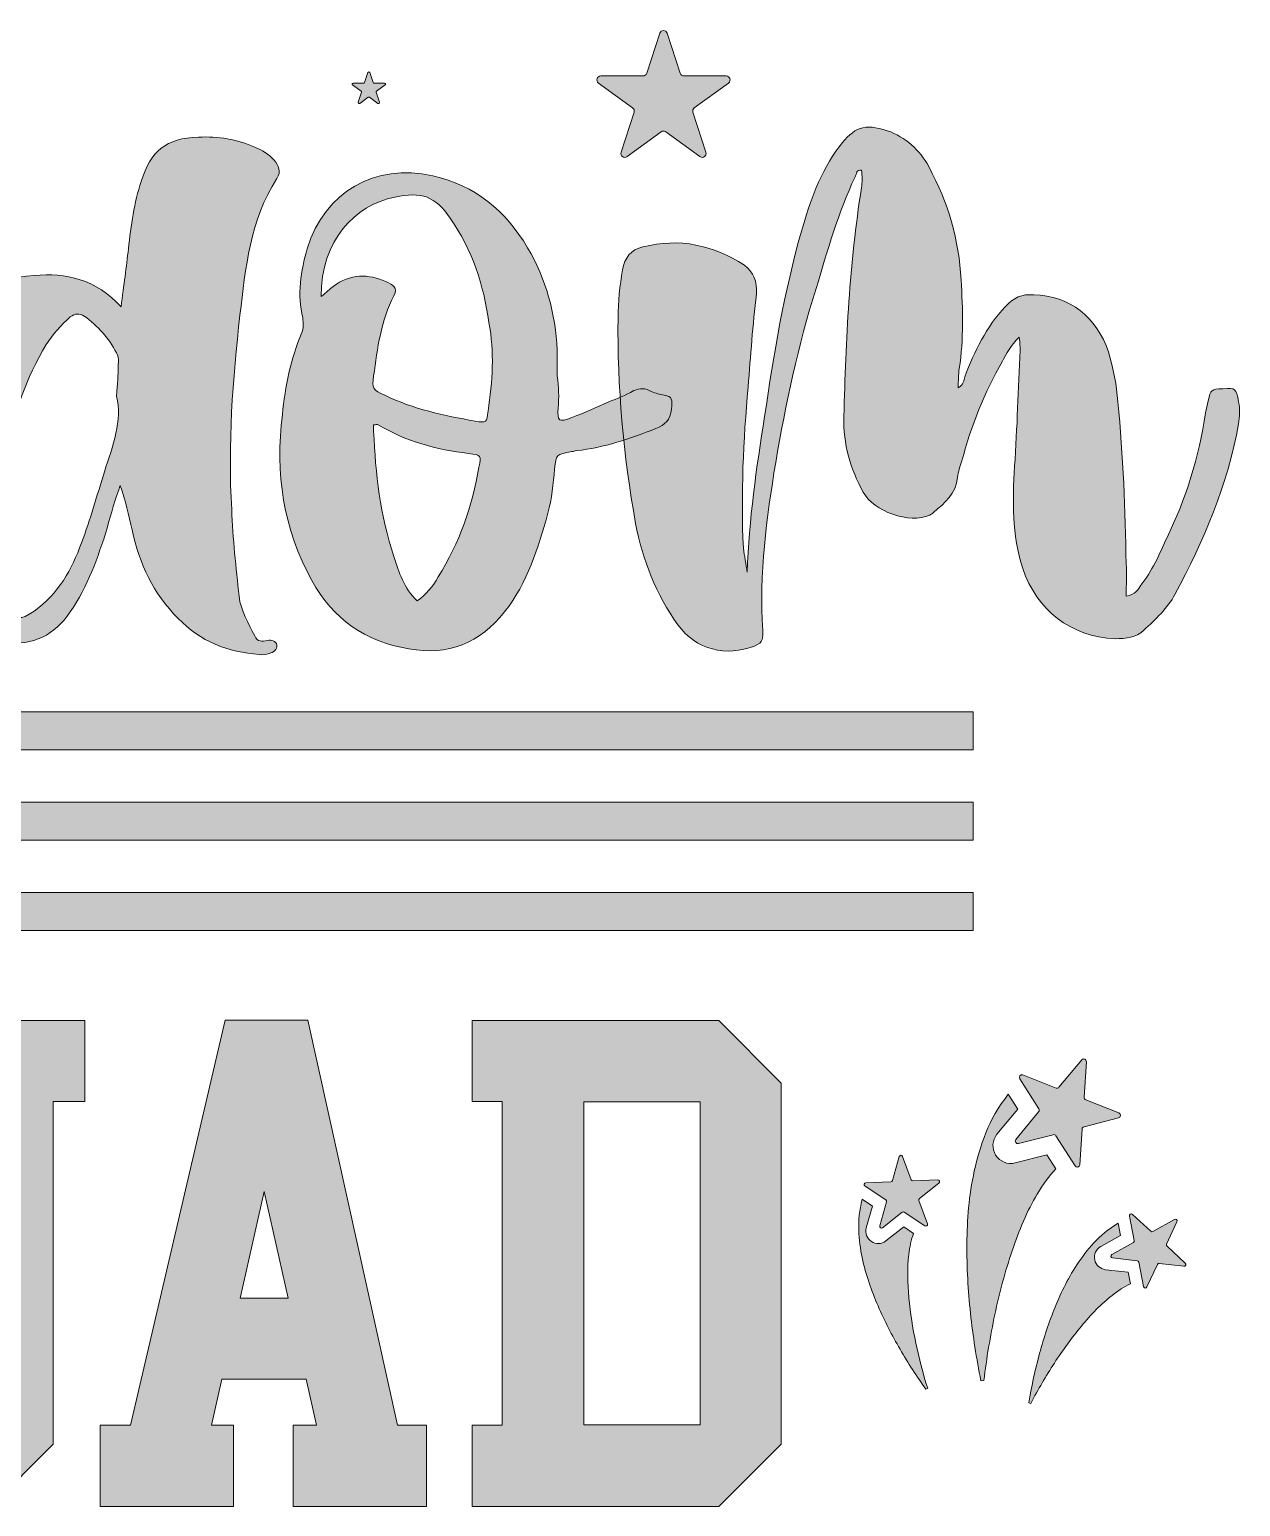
# Model space of a CAD drawing. Header units: inches. Extents: x 148 to 932, y -778 to -302.
# Drawn here: x 555.5 to 931.7, y -760.6 to -301.6 of the extents above; entities that cross this region are included whole.
import ezdxf

# ---------------------------------------------------------------- set-up
doc = ezdxf.new("R2010")
doc.units = ezdxf.units.IN
doc.header["$MEASUREMENT"] = 0
doc.layers.add('Layer 1', color=7, linetype='Continuous')

# ---------------------------------------------------------------- blocks, each defined once
blk = doc.blocks.new('block 3')
at = {"layer": 'Layer 1', "true_color": 0xce432c}
h = blk.add_hatch(color=22, dxfattribs=at)
h.dxf.hatch_style = 2
edge = h.paths.add_edge_path()
edge.add_spline(control_points=[(586.18, -369.72), (587.04, -362.56), (587.9, -355.39), (590.19, -348.8), (593.05, -339.35), (597.92, -335.34), (607.95, -335.05), (613.97, -334.76), (619.99, -335.62), (625.43, -338.2), (627.72, -339.06), (629.73, -340.21), (631.45, -342.21), (632.88, -343.93), (633.74, -345.65), (632.31, -347.94), (624, -360.84), (622.56, -375.74), (620.85, -390.35), (618.55, -410.41), (617.12, -430.46), (618.27, -450.81), (618.55, -459.69), (619.7, -468.86), (620.56, -477.74), (621.13, -482.32), (623.42, -486.05), (625.43, -490.06), (626.29, -492.07), (627.72, -491.78), (629.44, -491.49), (630.59, -491.21), (632.02, -491.49), (632.31, -492.93), (632.59, -494.36), (631.16, -495.22), (630.02, -495.5), (628.87, -495.79), (627.72, -496.08), (626.86, -495.79), (617.12, -495.22), (608.53, -491.78), (601.65, -484.62), (593.91, -476.88), (589.61, -467.71), (587.32, -457.11), (586.18, -452.52), (585.32, -447.94), (583.6, -443.36), (582.17, -447.65), (580.73, -451.95), (579.59, -456.54), (576.72, -465.71), (573.57, -474.59), (568.12, -482.61), (563.25, -489.77), (556.67, -493.21), (547.78, -492.07), (526.29, -489.2), (514.26, -474.01), (511.68, -453.96), (509.39, -433.04), (514.83, -413.84), (526.01, -396.37), (533.17, -385.19), (544.06, -378.89), (556.95, -378.03), (566.69, -377.17), (576.15, -379.17), (583.89, -387.77), (584.74, -380.89), (585.6, -375.45), (586.18, -369.72)], knot_values=[0, 0, 0, 0, 1, 1, 1, 2, 2, 2, 3, 3, 3, 4, 4, 4, 5, 5, 5, 6, 6, 6, 7, 7, 7, 8, 8, 8, 9, 9, 9, 10, 10, 10, 11, 11, 11, 12, 12, 12, 13, 13, 13, 14, 14, 14, 15, 15, 15, 16, 16, 16, 17, 17, 17, 18, 18, 18, 19, 19, 19, 20, 20, 20, 21, 21, 21, 22, 22, 22, 23, 23, 23, 24, 24, 24, 24], degree=3, periodic=1)
edge = h.paths.add_edge_path()
edge.add_spline(control_points=[(583.03, -406.11), (583.03, -404.68), (583.31, -403.24), (582.45, -402.1), (580.16, -397.51), (576.72, -393.79), (572.42, -390.64), (570.99, -389.78), (569.56, -389.78), (568.12, -390.92), (565.26, -393.5), (562.68, -396.37), (560.68, -399.52), (554.37, -409.83), (550.65, -421.29), (548.07, -432.76), (546.06, -442.5), (544.92, -451.95), (545.2, -461.69), (545.49, -468), (546.35, -474.3), (549.21, -480.32), (551.51, -485.19), (552.37, -485.48), (556.95, -482.32), (564.4, -476.88), (568.7, -469.43), (571.56, -461.12), (574.43, -453.96), (576.44, -446.22), (578.73, -439.06), (581.31, -431.04), (584.46, -423.01), (582.45, -415.56), (582.74, -411.55), (583.03, -408.97), (583.03, -406.11)], knot_values=[0, 0, 0, 0, 1, 1, 1, 2, 2, 2, 3, 3, 3, 4, 4, 4, 5, 5, 5, 6, 6, 6, 7, 7, 7, 8, 8, 8, 9, 9, 9, 10, 10, 10, 11, 11, 11, 12, 12, 12, 12], degree=3, periodic=1)
h = blk.add_hatch(color=22, dxfattribs=at)
h.dxf.hatch_style = 2
edge = h.paths.add_edge_path()
edge.add_spline(control_points=[(783.88, -421.87), (786.74, -402.38), (789.89, -383.19), (795.34, -364.28), (797.92, -355.11), (801.07, -345.94), (807.09, -337.92), (811.67, -331.9), (814.82, -330.75), (821.98, -333.04), (827.72, -335.05), (832.01, -339.06), (834.88, -344.22), (840.89, -355.39), (844.33, -367.14), (844.91, -379.46), (845.48, -388.63), (845.77, -397.8), (844.33, -406.97), (844.05, -408.97), (844.05, -410.69), (844.05, -412.99), (845.77, -411.84), (845.77, -410.69), (846.05, -409.55), (849.2, -401.52), (852.64, -394.07), (858.66, -387.77), (861.24, -384.91), (863.82, -383.76), (867.54, -384.05), (878.72, -384.33), (887.02, -390.92), (890.75, -401.81), (892.18, -406.97), (893.33, -412.13), (893.61, -417.28), (895.33, -434.19), (895.91, -451.09), (896.19, -467.71), (896.48, -470.86), (896.19, -474.01), (896.19, -477.74), (899.06, -477.17), (899.92, -475.73), (900.78, -474.3), (904.22, -470), (906.51, -464.85), (908.8, -459.69), (914.82, -447.37), (918.83, -434.47), (920.83, -420.72), (921.12, -419.57), (921.41, -418.14), (921.69, -417), (922.55, -413.56), (922.55, -413.27), (926.28, -413.27), (930.29, -412.99), (930.29, -412.99), (931.15, -417.28), (931.72, -419.57), (931.44, -421.87), (931.15, -424.16), (927.71, -443.07), (920.26, -460.55), (911.38, -477.17), (909.09, -481.46), (905.36, -484.9), (901.64, -488.34), (899.35, -490.63), (896.19, -490.92), (892.75, -490.92), (879, -490.35), (868.4, -482.04), (864.1, -469.14), (860.66, -458.54), (860.95, -447.94), (861.52, -437.34), (862.38, -425.3), (862.67, -413.27), (863.24, -401.24), (863.24, -400.09), (863.24, -399.23), (862.96, -397.23), (860.38, -399.8), (858.95, -402.38), (857.8, -404.68), (852.07, -414.42), (848.06, -424.73), (845.19, -435.62), (844.62, -437.34), (844.05, -439.06), (843.76, -440.78), (843.47, -445.93), (839.75, -448.8), (836.31, -451.67), (836.02, -452.24), (835.45, -452.24), (835.16, -452.52), (828.86, -455.39), (817.69, -451.38), (814.53, -445.36), (810.52, -438.2), (808.23, -430.46), (808.52, -421.87), (809.09, -398.08), (810.24, -374.3), (813.96, -350.81), (814.25, -349.09), (814.25, -347.08), (813.96, -345.36), (812.24, -345.08), (812.53, -346.51), (811.96, -347.37), (806.8, -358.55), (803.36, -370.29), (799.92, -382.04), (794.19, -399.8), (790.47, -417.86), (787.31, -436.19), (784.45, -453.38), (782.16, -470.86), (783.3, -488.34), (783.3, -490.63), (783.59, -492.07), (780.72, -493.21), (772.13, -496.65), (762.39, -494.36), (756.94, -486.62), (750.07, -477.17), (746.05, -466.57), (743.76, -455.1), (740.04, -433.9), (738.03, -412.7), (738.32, -391.21), (738.32, -386.34), (738.89, -381.18), (739.75, -376.31), (740.32, -372.58), (742.33, -370.01), (746.05, -369.15), (757.52, -366.28), (767.83, -368.57), (777.57, -374.88), (780.44, -376.88), (781.58, -380.03), (781.3, -383.76), (780.15, -393.5), (779.58, -402.96), (778.72, -412.7), (777.29, -429.32), (776.43, -445.93), (777.29, -462.84), (777.57, -465.13), (778.15, -467.71), (778.43, -470.29), (779.01, -453.96), (781.3, -437.91), (783.88, -421.87)], knot_values=[0, 0, 0, 0, 1, 1, 1, 2, 2, 2, 3, 3, 3, 4, 4, 4, 5, 5, 5, 6, 6, 6, 7, 7, 7, 8, 8, 8, 9, 9, 9, 10, 10, 10, 11, 11, 11, 12, 12, 12, 13, 13, 13, 14, 14, 14, 15, 15, 15, 16, 16, 16, 17, 17, 17, 18, 18, 18, 19, 19, 19, 20, 20, 20, 21, 21, 21, 22, 22, 22, 23, 23, 23, 24, 24, 24, 25, 25, 25, 26, 26, 26, 27, 27, 27, 28, 28, 28, 29, 29, 29, 30, 30, 30, 31, 31, 31, 32, 32, 32, 33, 33, 33, 34, 34, 34, 35, 35, 35, 36, 36, 36, 37, 37, 37, 38, 38, 38, 39, 39, 39, 40, 40, 40, 41, 41, 41, 42, 42, 42, 43, 43, 43, 44, 44, 44, 45, 45, 45, 46, 46, 46, 47, 47, 47, 48, 48, 48, 49, 49, 49, 50, 50, 50, 51, 51, 51, 52, 52, 52, 53, 53, 53, 53], degree=3, periodic=1)
h = blk.add_hatch(color=22, dxfattribs=at)
h.dxf.hatch_style = 2
edge = h.paths.add_edge_path()
edge.add_spline(control_points=[(719.7, -419.29), (719.41, -423.3), (719.98, -423.87), (723.99, -422.15), (728.01, -420.72), (731.73, -419), (735.46, -417.28), (738.03, -416.42), (740.61, -415.28), (743.19, -413.84), (745.2, -412.99), (746.92, -412.99), (748.64, -414.13), (750.07, -414.7), (751.21, -414.99), (752.65, -415.28), (755.23, -415.56), (755.23, -416.71), (754.94, -419.57), (754.65, -423.01), (752.93, -424.45), (750.07, -425.59), (742.05, -428.74), (734.02, -431.61), (725.43, -432.47), (724.85, -432.47), (724.57, -432.76), (723.99, -432.76), (719.12, -433.62), (719.12, -433.62), (718.55, -438.2), (718.26, -442.78), (717.69, -447.37), (716.55, -451.95), (713.39, -462.84), (710.24, -473.44), (703.08, -482.61), (695.34, -492.35), (685.6, -496.36), (673.28, -494.07), (659.81, -491.78), (649.78, -484.9), (643.19, -472.87), (634.31, -456.82), (631.73, -439.35), (634.03, -421.29), (634.88, -412.41), (636.6, -404.1), (640.04, -395.79), (640.62, -394.36), (640.62, -392.93), (640.33, -391.21), (638.61, -384.05), (639.76, -376.6), (641.76, -369.72), (647.21, -351.95), (662.68, -343.07), (680.73, -347.08), (693.91, -349.95), (703.36, -357.97), (710.24, -369.43), (715.97, -379.17), (718.84, -389.78), (719.41, -401.24), (719.41, -403.82), (719.41, -406.68), (719.41, -409.26), (719.98, -412.7), (719.98, -415.85), (719.7, -419.29)], knot_values=[0, 0, 0, 0, 1, 1, 1, 2, 2, 2, 3, 3, 3, 4, 4, 4, 5, 5, 5, 6, 6, 6, 7, 7, 7, 8, 8, 8, 9, 9, 9, 10, 10, 10, 11, 11, 11, 12, 12, 12, 13, 13, 13, 14, 14, 14, 15, 15, 15, 16, 16, 16, 17, 17, 17, 18, 18, 18, 19, 19, 19, 20, 20, 20, 21, 21, 21, 22, 22, 22, 23, 23, 23, 23], degree=3, periodic=1)
edge = h.paths.add_edge_path()
edge.add_spline(control_points=[(649.78, -381.47), (655.23, -377.46), (660.67, -377.46), (666.4, -380.03), (668.12, -380.89), (670.13, -381.75), (668.7, -384.33), (664.68, -392.07), (663.54, -400.66), (662.39, -409.26), (661.82, -413.27), (662.1, -413.56), (665.83, -415.28), (674.71, -419.57), (684.17, -421.58), (693.91, -423.3), (697.35, -423.87), (697.63, -423.87), (697.92, -420.15), (699.35, -410.98), (699.93, -401.81), (698.21, -392.64), (696.49, -380.89), (693.05, -370.01), (686.17, -360.27), (681.59, -353.39), (677.29, -351.95), (668.98, -353.67), (656.37, -356.25), (646.06, -367.14), (646.06, -384.62), (647.78, -383.19), (648.64, -382.33), (649.78, -381.47)], knot_values=[0, 0, 0, 0, 1, 1, 1, 2, 2, 2, 3, 3, 3, 4, 4, 4, 5, 5, 5, 6, 6, 6, 7, 7, 7, 8, 8, 8, 9, 9, 9, 10, 10, 10, 11, 11, 11, 11], degree=3, periodic=1)
edge = h.paths.add_edge_path()
edge.add_spline(control_points=[(682.45, -471.72), (689.04, -461.12), (693.05, -449.66), (695.06, -437.63), (695.91, -433.9), (695.91, -433.9), (691.9, -433.33), (681.88, -432.18), (672.42, -429.6), (663.82, -424.45), (663.54, -424.16), (662.96, -424.45), (662.39, -424.45), (662.39, -425.02), (662.39, -425.59), (662.39, -426.45), (662.96, -439.63), (664.4, -452.52), (668.7, -465.42), (670.13, -470.29), (671.85, -475.16), (675.86, -479.17), (678.72, -477.17), (680.73, -474.87), (682.45, -471.72)], knot_values=[0, 0, 0, 0, 1, 1, 1, 2, 2, 2, 3, 3, 3, 4, 4, 4, 5, 5, 5, 6, 6, 6, 7, 7, 7, 8, 8, 8, 8], degree=3, periodic=1)
at = {"layer": 'Layer 1', "lineweight": 0}
for points, knots in [([(586.18, -369.72), (587.04, -362.56), (587.9, -355.39), (590.19, -348.8), (593.05, -339.35), (597.92, -335.34), (607.95, -335.05), (613.97, -334.76), (619.99, -335.62), (625.43, -338.2), (627.72, -339.06), (629.73, -340.21), (631.45, -342.21), (632.88, -343.93), (633.74, -345.65), (632.31, -347.94), (624, -360.84), (622.56, -375.74), (620.85, -390.35), (618.55, -410.41), (617.12, -430.46), (618.27, -450.81), (618.55, -459.69), (619.7, -468.86), (620.56, -477.74), (621.13, -482.32), (623.42, -486.05), (625.43, -490.06), (626.29, -492.07), (627.72, -491.78), (629.44, -491.49), (630.59, -491.21), (632.02, -491.49), (632.31, -492.93), (632.59, -494.36), (631.16, -495.22), (630.02, -495.5), (628.87, -495.79), (627.72, -496.08), (626.86, -495.79), (617.12, -495.22), (608.53, -491.78), (601.65, -484.62), (593.91, -476.88), (589.61, -467.71), (587.32, -457.11), (586.18, -452.52), (585.32, -447.94), (583.6, -443.36), (582.17, -447.65), (580.73, -451.95), (579.59, -456.54), (576.72, -465.71), (573.57, -474.59), (568.12, -482.61), (563.25, -489.77), (556.67, -493.21), (547.78, -492.07), (526.29, -489.2), (514.26, -474.01), (511.68, -453.96), (509.39, -433.04), (514.83, -413.84), (526.01, -396.37), (533.17, -385.19), (544.06, -378.89), (556.95, -378.03), (566.69, -377.17), (576.15, -379.17), (583.89, -387.77), (584.74, -380.89), (585.6, -375.45), (586.18, -369.72)], [0, 0, 0, 0, 1, 1, 1, 2, 2, 2, 3, 3, 3, 4, 4, 4, 5, 5, 5, 6, 6, 6, 7, 7, 7, 8, 8, 8, 9, 9, 9, 10, 10, 10, 11, 11, 11, 12, 12, 12, 13, 13, 13, 14, 14, 14, 15, 15, 15, 16, 16, 16, 17, 17, 17, 18, 18, 18, 19, 19, 19, 20, 20, 20, 21, 21, 21, 22, 22, 22, 23, 23, 23, 24, 24, 24, 24]), ([(783.88, -421.87), (786.74, -402.38), (789.89, -383.19), (795.34, -364.28), (797.92, -355.11), (801.07, -345.94), (807.09, -337.92), (811.67, -331.9), (814.82, -330.75), (821.98, -333.04), (827.72, -335.05), (832.01, -339.06), (834.88, -344.22), (840.89, -355.39), (844.33, -367.14), (844.91, -379.46), (845.48, -388.63), (845.77, -397.8), (844.33, -406.97), (844.05, -408.97), (844.05, -410.69), (844.05, -412.99), (845.77, -411.84), (845.77, -410.69), (846.05, -409.55), (849.2, -401.52), (852.64, -394.07), (858.66, -387.77), (861.24, -384.91), (863.82, -383.76), (867.54, -384.05), (878.72, -384.33), (887.02, -390.92), (890.75, -401.81), (892.18, -406.97), (893.33, -412.13), (893.61, -417.28), (895.33, -434.19), (895.91, -451.09), (896.19, -467.71), (896.48, -470.86), (896.19, -474.01), (896.19, -477.74), (899.06, -477.17), (899.92, -475.73), (900.78, -474.3), (904.22, -470), (906.51, -464.85), (908.8, -459.69), (914.82, -447.37), (918.83, -434.47), (920.83, -420.72), (921.12, -419.57), (921.41, -418.14), (921.69, -417), (922.55, -413.56), (922.55, -413.27), (926.28, -413.27), (930.29, -412.99), (930.29, -412.99), (931.15, -417.28), (931.72, -419.57), (931.44, -421.87), (931.15, -424.16), (927.71, -443.07), (920.26, -460.55), (911.38, -477.17), (909.09, -481.46), (905.36, -484.9), (901.64, -488.34), (899.35, -490.63), (896.19, -490.92), (892.75, -490.92), (879, -490.35), (868.4, -482.04), (864.1, -469.14), (860.66, -458.54), (860.95, -447.94), (861.52, -437.34), (862.38, -425.3), (862.67, -413.27), (863.24, -401.24), (863.24, -400.09), (863.24, -399.23), (862.96, -397.23), (860.38, -399.8), (858.95, -402.38), (857.8, -404.68), (852.07, -414.42), (848.06, -424.73), (845.19, -435.62), (844.62, -437.34), (844.05, -439.06), (843.76, -440.78), (843.47, -445.93), (839.75, -448.8), (836.31, -451.67), (836.02, -452.24), (835.45, -452.24), (835.16, -452.52), (828.86, -455.39), (817.69, -451.38), (814.53, -445.36), (810.52, -438.2), (808.23, -430.46), (808.52, -421.87), (809.09, -398.08), (810.24, -374.3), (813.96, -350.81), (814.25, -349.09), (814.25, -347.08), (813.96, -345.36), (812.24, -345.08), (812.53, -346.51), (811.96, -347.37), (806.8, -358.55), (803.36, -370.29), (799.92, -382.04), (794.19, -399.8), (790.47, -417.86), (787.31, -436.19), (784.45, -453.38), (782.16, -470.86), (783.3, -488.34), (783.3, -490.63), (783.59, -492.07), (780.72, -493.21), (772.13, -496.65), (762.39, -494.36), (756.94, -486.62), (750.07, -477.17), (746.05, -466.57), (743.76, -455.1), (740.04, -433.9), (738.03, -412.7), (738.32, -391.21), (738.32, -386.34), (738.89, -381.18), (739.75, -376.31), (740.32, -372.58), (742.33, -370.01), (746.05, -369.15), (757.52, -366.28), (767.83, -368.57), (777.57, -374.88), (780.44, -376.88), (781.58, -380.03), (781.3, -383.76), (780.15, -393.5), (779.58, -402.96), (778.72, -412.7), (777.29, -429.32), (776.43, -445.93), (777.29, -462.84), (777.57, -465.13), (778.15, -467.71), (778.43, -470.29), (779.01, -453.96), (781.3, -437.91), (783.88, -421.87)], [0, 0, 0, 0, 1, 1, 1, 2, 2, 2, 3, 3, 3, 4, 4, 4, 5, 5, 5, 6, 6, 6, 7, 7, 7, 8, 8, 8, 9, 9, 9, 10, 10, 10, 11, 11, 11, 12, 12, 12, 13, 13, 13, 14, 14, 14, 15, 15, 15, 16, 16, 16, 17, 17, 17, 18, 18, 18, 19, 19, 19, 20, 20, 20, 21, 21, 21, 22, 22, 22, 23, 23, 23, 24, 24, 24, 25, 25, 25, 26, 26, 26, 27, 27, 27, 28, 28, 28, 29, 29, 29, 30, 30, 30, 31, 31, 31, 32, 32, 32, 33, 33, 33, 34, 34, 34, 35, 35, 35, 36, 36, 36, 37, 37, 37, 38, 38, 38, 39, 39, 39, 40, 40, 40, 41, 41, 41, 42, 42, 42, 43, 43, 43, 44, 44, 44, 45, 45, 45, 46, 46, 46, 47, 47, 47, 48, 48, 48, 49, 49, 49, 50, 50, 50, 51, 51, 51, 52, 52, 52, 53, 53, 53, 53]), ([(719.7, -419.29), (719.41, -423.3), (719.98, -423.87), (723.99, -422.15), (728.01, -420.72), (731.73, -419), (735.46, -417.28), (738.03, -416.42), (740.61, -415.28), (743.19, -413.84), (745.2, -412.99), (746.92, -412.99), (748.64, -414.13), (750.07, -414.7), (751.21, -414.99), (752.65, -415.28), (755.23, -415.56), (755.23, -416.71), (754.94, -419.57), (754.65, -423.01), (752.93, -424.45), (750.07, -425.59), (742.05, -428.74), (734.02, -431.61), (725.43, -432.47), (724.85, -432.47), (724.57, -432.76), (723.99, -432.76), (719.12, -433.62), (719.12, -433.62), (718.55, -438.2), (718.26, -442.78), (717.69, -447.37), (716.55, -451.95), (713.39, -462.84), (710.24, -473.44), (703.08, -482.61), (695.34, -492.35), (685.6, -496.36), (673.28, -494.07), (659.81, -491.78), (649.78, -484.9), (643.19, -472.87), (634.31, -456.82), (631.73, -439.35), (634.03, -421.29), (634.88, -412.41), (636.6, -404.1), (640.04, -395.79), (640.62, -394.36), (640.62, -392.93), (640.33, -391.21), (638.61, -384.05), (639.76, -376.6), (641.76, -369.72), (647.21, -351.95), (662.68, -343.07), (680.73, -347.08), (693.91, -349.95), (703.36, -357.97), (710.24, -369.43), (715.97, -379.17), (718.84, -389.78), (719.41, -401.24), (719.41, -403.82), (719.41, -406.68), (719.41, -409.26), (719.98, -412.7), (719.98, -415.85), (719.7, -419.29)], [0, 0, 0, 0, 1, 1, 1, 2, 2, 2, 3, 3, 3, 4, 4, 4, 5, 5, 5, 6, 6, 6, 7, 7, 7, 8, 8, 8, 9, 9, 9, 10, 10, 10, 11, 11, 11, 12, 12, 12, 13, 13, 13, 14, 14, 14, 15, 15, 15, 16, 16, 16, 17, 17, 17, 18, 18, 18, 19, 19, 19, 20, 20, 20, 21, 21, 21, 22, 22, 22, 23, 23, 23, 23]), ([(649.78, -381.47), (655.23, -377.46), (660.67, -377.46), (666.4, -380.03), (668.12, -380.89), (670.13, -381.75), (668.7, -384.33), (664.68, -392.07), (663.54, -400.66), (662.39, -409.26), (661.82, -413.27), (662.1, -413.56), (665.83, -415.28), (674.71, -419.57), (684.17, -421.58), (693.91, -423.3), (697.35, -423.87), (697.63, -423.87), (697.92, -420.15), (699.35, -410.98), (699.93, -401.81), (698.21, -392.64), (696.49, -380.89), (693.05, -370.01), (686.17, -360.27), (681.59, -353.39), (677.29, -351.95), (668.98, -353.67), (656.37, -356.25), (646.06, -367.14), (646.06, -384.62), (647.78, -383.19), (648.64, -382.33), (649.78, -381.47)], [0, 0, 0, 0, 1, 1, 1, 2, 2, 2, 3, 3, 3, 4, 4, 4, 5, 5, 5, 6, 6, 6, 7, 7, 7, 8, 8, 8, 9, 9, 9, 10, 10, 10, 11, 11, 11, 11]), ([(583.03, -406.11), (583.03, -404.68), (583.31, -403.24), (582.45, -402.1), (580.16, -397.51), (576.72, -393.79), (572.42, -390.64), (570.99, -389.78), (569.56, -389.78), (568.12, -390.92), (565.26, -393.5), (562.68, -396.37), (560.68, -399.52), (554.37, -409.83), (550.65, -421.29), (548.07, -432.76), (546.06, -442.5), (544.92, -451.95), (545.2, -461.69), (545.49, -468), (546.35, -474.3), (549.21, -480.32), (551.51, -485.19), (552.37, -485.48), (556.95, -482.32), (564.4, -476.88), (568.7, -469.43), (571.56, -461.12), (574.43, -453.96), (576.44, -446.22), (578.73, -439.06), (581.31, -431.04), (584.46, -423.01), (582.45, -415.56), (582.74, -411.55), (583.03, -408.97), (583.03, -406.11)], [0, 0, 0, 0, 1, 1, 1, 2, 2, 2, 3, 3, 3, 4, 4, 4, 5, 5, 5, 6, 6, 6, 7, 7, 7, 8, 8, 8, 9, 9, 9, 10, 10, 10, 11, 11, 11, 12, 12, 12, 12]), ([(682.45, -471.72), (689.04, -461.12), (693.05, -449.66), (695.06, -437.63), (695.91, -433.9), (695.91, -433.9), (691.9, -433.33), (681.88, -432.18), (672.42, -429.6), (663.82, -424.45), (663.54, -424.16), (662.96, -424.45), (662.39, -424.45), (662.39, -425.02), (662.39, -425.59), (662.39, -426.45), (662.96, -439.63), (664.4, -452.52), (668.7, -465.42), (670.13, -470.29), (671.85, -475.16), (675.86, -479.17), (678.72, -477.17), (680.73, -474.87), (682.45, -471.72)], [0, 0, 0, 0, 1, 1, 1, 2, 2, 2, 3, 3, 3, 4, 4, 4, 5, 5, 5, 6, 6, 6, 7, 7, 7, 8, 8, 8, 8])]:
    blk.add_open_spline(points, degree=3, knots=knots, dxfattribs=at)
blk = doc.blocks.new('block 4')
at = {"layer": 'Layer 1', "true_color": 0x2a4f7b}
h = blk.add_hatch(color=167, dxfattribs=at)
h.dxf.hatch_style = 2
h.paths.add_polyline_path([(537.3, -735.29), (537.3, -634.8), (527.65, -634.8), (527.65, -609.56), (572.65, -609.56), (572.65, -634.8), (562.82, -634.8), (562.82, -741.25), (543.44, -760.63), (499.96, -760.63), (480.58, -741.25), (480.58, -634.8), (470.74, -634.8), (470.74, -609.56), (515.74, -609.56), (515.74, -634.8), (506.1, -634.8), (506.1, -735.29)])
h = blk.add_hatch(color=167, dxfattribs=at)
h.dxf.hatch_style = 2
h.paths.add_polyline_path([(615.19, -721.02), (611.98, -735.39), (618.79, -735.39), (618.79, -760.63), (577.38, -760.63), (577.38, -735.39), (586.83, -735.39), (616.23, -609.47), (641.94, -609.47), (669.83, -735.39), (678.82, -735.39), (678.82, -760.63), (637.41, -760.63), (637.41, -735.39), (644.59, -735.39), (641.38, -721.02)])
h.paths.add_polyline_path([(635.8, -695.87), (628.33, -662.69), (620.86, -695.87)])
h = blk.add_hatch(color=167, dxfattribs=at)
h.dxf.hatch_style = 2
h.paths.add_polyline_path([(769.66, -609.56), (789.04, -629.04), (789.04, -741.25), (769.66, -760.63), (693, -760.63), (693, -735.39), (702.35, -735.39), (702.35, -634.8), (693, -634.8), (693, -609.56)])
h.paths.add_polyline_path([(763.8, -634.9), (727.69, -634.9), (727.69, -735.29), (763.8, -735.29)])
at = {"layer": 'Layer 1', "lineweight": 0}
for points in [[(537.3, -735.29), (537.3, -634.8), (527.65, -634.8), (527.65, -609.56), (572.65, -609.56), (572.65, -634.8), (562.82, -634.8), (562.82, -741.25), (543.44, -760.63), (499.96, -760.63), (480.58, -741.25), (480.58, -634.8), (470.74, -634.8), (470.74, -609.56), (515.74, -609.56), (515.74, -634.8), (506.1, -634.8), (506.1, -735.29), (537.3, -735.29)], [(615.19, -721.02), (611.98, -735.39), (618.79, -735.39), (618.79, -760.63), (577.38, -760.63), (577.38, -735.39), (586.83, -735.39), (616.23, -609.47), (641.94, -609.47), (669.83, -735.39), (678.82, -735.39), (678.82, -760.63), (637.41, -760.63), (637.41, -735.39), (644.59, -735.39), (641.38, -721.02), (615.19, -721.02)], [(769.66, -609.56), (789.04, -629.04), (789.04, -741.25), (769.66, -760.63), (693, -760.63), (693, -735.39), (702.35, -735.39), (702.35, -634.8), (693, -634.8), (693, -609.56), (769.66, -609.56)], [(763.8, -634.9), (727.69, -634.9), (727.69, -735.29), (763.8, -735.29), (763.8, -634.9)], [(635.8, -695.87), (628.33, -662.69), (620.86, -695.87), (635.8, -695.87)]]:
    blk.add_lwpolyline(points, dxfattribs=at)
blk = doc.blocks.new('block 6')
at = {"layer": 'Layer 1', "true_color": 0xce432c}
h = blk.add_hatch(color=22, dxfattribs=at)
h.dxf.hatch_style = 2
edge = h.paths.add_edge_path()
edge.add_spline(control_points=[(883.84, -622.39), (883.84, -622.39), (883.14, -633.45), (883.14, -633.45), (883.11, -633.8), (883.32, -634.12), (883.64, -634.25), (883.64, -634.25), (893.95, -638.34), (893.95, -638.34), (894.67, -638.62), (894.61, -639.67), (893.85, -639.87), (893.85, -639.87), (883.12, -642.62), (883.12, -642.62), (882.78, -642.71), (882.53, -643), (882.51, -643.35), (882.51, -643.35), (881.81, -654.41), (881.81, -654.41), (881.76, -655.19), (880.74, -655.45), (880.32, -654.79), (880.32, -654.79), (874.39, -645.43), (874.39, -645.43), (874.2, -645.14), (873.85, -645), (873.51, -645.08), (873.51, -645.08), (862.77, -647.84), (862.77, -647.84), (862.02, -648.03), (861.45, -647.14), (861.95, -646.54), (861.95, -646.54), (869.02, -638), (869.02, -638), (869.24, -637.73), (869.27, -637.35), (869.08, -637.06), (869.08, -637.06), (863.14, -627.7), (863.14, -627.7), (862.73, -627.04), (863.4, -626.23), (864.12, -626.52), (864.12, -626.52), (874.42, -630.6), (874.42, -630.6), (874.75, -630.73), (875.12, -630.63), (875.34, -630.36), (875.34, -630.36), (882.41, -621.83), (882.41, -621.83), (882.91, -621.23), (883.89, -621.61), (883.84, -622.39)], knot_values=[0, 0, 0, 0, 1, 1, 1, 2, 2, 2, 3, 3, 3, 4, 4, 4, 5, 5, 5, 6, 6, 6, 7, 7, 7, 8, 8, 8, 9, 9, 9, 10, 10, 10, 11, 11, 11, 12, 12, 12, 13, 13, 13, 14, 14, 14, 15, 15, 15, 16, 16, 16, 17, 17, 17, 18, 18, 18, 19, 19, 19, 20, 20, 20, 20], degree=3, periodic=1)
h = blk.add_hatch(color=22, dxfattribs=at)
h.dxf.hatch_style = 2
edge = h.paths.add_edge_path()
edge.add_spline(control_points=[(874.38, -655.74), (872.3, -657.89), (870.34, -660.59), (868.59, -663.56), (865.44, -668.75), (862.89, -674.86), (860.77, -681.2), (858.63, -687.54), (856.85, -694.17), (855.4, -700.95), (853.99, -707.7), (852.81, -714.56), (852.03, -721.52), (852.03, -721.52), (851.1, -721.56), (851.1, -721.56), (849.66, -714.67), (848.62, -707.66), (847.84, -700.55), (847.06, -693.47), (846.65, -686.28), (846.73, -678.94), (846.8, -671.6), (847.32, -664.08), (849.03, -656.33), (850.81, -648.62), (853.33, -640.43), (859.59, -632.5), (859.59, -632.5), (862.52, -637.13), (862.52, -637.13), (862.52, -637.13), (856.07, -644.92), (856.07, -644.92), (854.55, -646.77), (854.4, -649.4), (855.66, -651.44), (856.96, -653.48), (859.4, -654.44), (861.74, -653.85), (861.74, -653.85), (871.56, -651.33), (871.56, -651.33), (871.56, -651.33), (874.38, -655.74), (874.38, -655.74)], knot_values=[0, 0, 0, 0, 1, 1, 1, 2, 2, 2, 3, 3, 3, 4, 4, 4, 5, 5, 5, 6, 6, 6, 7, 7, 7, 8, 8, 8, 9, 9, 9, 10, 10, 10, 11, 11, 11, 12, 12, 12, 13, 13, 13, 14, 14, 14, 15, 15, 15, 15], degree=3, periodic=1)
at = {"layer": 'Layer 1', "lineweight": 0}
for points, knots in [([(883.84, -622.39), (883.84, -622.39), (883.14, -633.45), (883.14, -633.45), (883.11, -633.8), (883.32, -634.12), (883.64, -634.25), (883.64, -634.25), (893.95, -638.34), (893.95, -638.34), (894.67, -638.62), (894.61, -639.67), (893.85, -639.87), (893.85, -639.87), (883.12, -642.62), (883.12, -642.62), (882.78, -642.71), (882.53, -643), (882.51, -643.35), (882.51, -643.35), (881.81, -654.41), (881.81, -654.41), (881.76, -655.19), (880.74, -655.45), (880.32, -654.79), (880.32, -654.79), (874.39, -645.43), (874.39, -645.43), (874.2, -645.14), (873.85, -645), (873.51, -645.08), (873.51, -645.08), (862.77, -647.84), (862.77, -647.84), (862.02, -648.03), (861.45, -647.14), (861.95, -646.54), (861.95, -646.54), (869.02, -638), (869.02, -638), (869.24, -637.73), (869.27, -637.35), (869.08, -637.06), (869.08, -637.06), (863.14, -627.7), (863.14, -627.7), (862.73, -627.04), (863.4, -626.23), (864.12, -626.52), (864.12, -626.52), (874.42, -630.6), (874.42, -630.6), (874.75, -630.73), (875.12, -630.63), (875.34, -630.36), (875.34, -630.36), (882.41, -621.83), (882.41, -621.83), (882.91, -621.23), (883.89, -621.61), (883.84, -622.39)], [0, 0, 0, 0, 1, 1, 1, 2, 2, 2, 3, 3, 3, 4, 4, 4, 5, 5, 5, 6, 6, 6, 7, 7, 7, 8, 8, 8, 9, 9, 9, 10, 10, 10, 11, 11, 11, 12, 12, 12, 13, 13, 13, 14, 14, 14, 15, 15, 15, 16, 16, 16, 17, 17, 17, 18, 18, 18, 19, 19, 19, 20, 20, 20, 20]), ([(874.38, -655.74), (872.3, -657.89), (870.34, -660.59), (868.59, -663.56), (865.44, -668.75), (862.89, -674.86), (860.77, -681.2), (858.63, -687.54), (856.85, -694.17), (855.4, -700.95), (853.99, -707.7), (852.81, -714.56), (852.03, -721.52), (852.03, -721.52), (851.1, -721.56), (851.1, -721.56), (849.66, -714.67), (848.62, -707.66), (847.84, -700.55), (847.06, -693.47), (846.65, -686.28), (846.73, -678.94), (846.8, -671.6), (847.32, -664.08), (849.03, -656.33), (850.81, -648.62), (853.33, -640.43), (859.59, -632.5), (859.59, -632.5), (862.52, -637.13), (862.52, -637.13), (862.52, -637.13), (856.07, -644.92), (856.07, -644.92), (854.55, -646.77), (854.4, -649.4), (855.66, -651.44), (856.96, -653.48), (859.4, -654.44), (861.74, -653.85), (861.74, -653.85), (871.56, -651.33), (871.56, -651.33), (871.56, -651.33), (874.38, -655.74), (874.38, -655.74)], [0, 0, 0, 0, 1, 1, 1, 2, 2, 2, 3, 3, 3, 4, 4, 4, 5, 5, 5, 6, 6, 6, 7, 7, 7, 8, 8, 8, 9, 9, 9, 10, 10, 10, 11, 11, 11, 12, 12, 12, 13, 13, 13, 14, 14, 14, 15, 15, 15, 15])]:
    blk.add_open_spline(points, degree=3, knots=knots, dxfattribs=at)
blk = doc.blocks.new('block 7')
at = {"layer": 'Layer 1', "true_color": 0xce432c}
h = blk.add_hatch(color=22, dxfattribs=at)
h.dxf.hatch_style = 2
edge = h.paths.add_edge_path()
edge.add_spline(control_points=[(911.99, -672.12), (911.99, -672.12), (908.77, -679.13), (908.77, -679.13), (908.67, -679.35), (908.73, -679.61), (908.9, -679.78), (908.9, -679.78), (914.58, -685), (914.58, -685), (914.98, -685.37), (914.67, -686.03), (914.13, -685.97), (914.13, -685.97), (906.47, -685.08), (906.47, -685.08), (906.23, -685.05), (906, -685.18), (905.9, -685.4), (905.9, -685.4), (902.68, -692.41), (902.68, -692.41), (902.45, -692.91), (901.73, -692.82), (901.62, -692.29), (901.62, -692.29), (900.1, -684.73), (900.1, -684.73), (900.05, -684.49), (899.86, -684.31), (899.61, -684.28), (899.61, -684.28), (891.95, -683.39), (891.95, -683.39), (891.41, -683.33), (891.27, -682.61), (891.74, -682.34), (891.74, -682.34), (898.47, -678.56), (898.47, -678.56), (898.68, -678.44), (898.79, -678.2), (898.74, -677.96), (898.74, -677.96), (897.22, -670.4), (897.22, -670.4), (897.11, -669.87), (897.75, -669.51), (898.15, -669.88), (898.15, -669.88), (903.83, -675.1), (903.83, -675.1), (904.01, -675.26), (904.27, -675.3), (904.48, -675.18), (904.48, -675.18), (911.2, -671.39), (911.2, -671.39), (911.68, -671.13), (912.22, -671.62), (911.99, -672.12)], knot_values=[0, 0, 0, 0, 1, 1, 1, 2, 2, 2, 3, 3, 3, 4, 4, 4, 5, 5, 5, 6, 6, 6, 7, 7, 7, 8, 8, 8, 9, 9, 9, 10, 10, 10, 11, 11, 11, 12, 12, 12, 13, 13, 13, 14, 14, 14, 15, 15, 15, 16, 16, 16, 17, 17, 17, 18, 18, 18, 19, 19, 19, 20, 20, 20, 20], degree=3, periodic=1)
h = blk.add_hatch(color=22, dxfattribs=at)
h.dxf.hatch_style = 2
edge = h.paths.add_edge_path()
edge.add_spline(control_points=[(897.52, -691.42), (895.63, -692.3), (893.68, -693.57), (891.81, -695.06), (888.47, -697.64), (885.28, -700.98), (882.33, -704.57), (879.35, -708.15), (876.54, -712.01), (873.9, -716.06), (871.3, -720.09), (868.82, -724.25), (866.58, -728.58), (866.58, -728.58), (865.97, -728.37), (865.97, -728.37), (866.75, -723.54), (867.82, -718.73), (869.09, -713.91), (870.35, -709.11), (871.88, -704.34), (873.76, -699.59), (875.64, -694.84), (877.86, -690.08), (880.9, -685.48), (883.98, -680.91), (887.66, -676.22), (893.71, -672.63), (893.71, -672.63), (894.46, -676.37), (894.46, -676.37), (894.46, -676.37), (888.33, -679.82), (888.33, -679.82), (886.88, -680.64), (886.12, -682.32), (886.43, -683.95), (886.77, -685.6), (888.12, -686.84), (889.78, -687.04), (889.78, -687.04), (896.79, -687.85), (896.79, -687.85), (896.79, -687.85), (897.52, -691.42), (897.52, -691.42)], knot_values=[0, 0, 0, 0, 1, 1, 1, 2, 2, 2, 3, 3, 3, 4, 4, 4, 5, 5, 5, 6, 6, 6, 7, 7, 7, 8, 8, 8, 9, 9, 9, 10, 10, 10, 11, 11, 11, 12, 12, 12, 13, 13, 13, 14, 14, 14, 15, 15, 15, 15], degree=3, periodic=1)
at = {"layer": 'Layer 1', "lineweight": 0}
for points, knots in [([(911.99, -672.12), (911.99, -672.12), (908.77, -679.13), (908.77, -679.13), (908.67, -679.35), (908.73, -679.61), (908.9, -679.78), (908.9, -679.78), (914.58, -685), (914.58, -685), (914.98, -685.37), (914.67, -686.03), (914.13, -685.97), (914.13, -685.97), (906.47, -685.08), (906.47, -685.08), (906.23, -685.05), (906, -685.18), (905.9, -685.4), (905.9, -685.4), (902.68, -692.41), (902.68, -692.41), (902.45, -692.91), (901.73, -692.82), (901.62, -692.29), (901.62, -692.29), (900.1, -684.73), (900.1, -684.73), (900.05, -684.49), (899.86, -684.31), (899.61, -684.28), (899.61, -684.28), (891.95, -683.39), (891.95, -683.39), (891.41, -683.33), (891.27, -682.61), (891.74, -682.34), (891.74, -682.34), (898.47, -678.56), (898.47, -678.56), (898.68, -678.44), (898.79, -678.2), (898.74, -677.96), (898.74, -677.96), (897.22, -670.4), (897.22, -670.4), (897.11, -669.87), (897.75, -669.51), (898.15, -669.88), (898.15, -669.88), (903.83, -675.1), (903.83, -675.1), (904.01, -675.26), (904.27, -675.3), (904.48, -675.18), (904.48, -675.18), (911.2, -671.39), (911.2, -671.39), (911.68, -671.13), (912.22, -671.62), (911.99, -672.12)], [0, 0, 0, 0, 1, 1, 1, 2, 2, 2, 3, 3, 3, 4, 4, 4, 5, 5, 5, 6, 6, 6, 7, 7, 7, 8, 8, 8, 9, 9, 9, 10, 10, 10, 11, 11, 11, 12, 12, 12, 13, 13, 13, 14, 14, 14, 15, 15, 15, 16, 16, 16, 17, 17, 17, 18, 18, 18, 19, 19, 19, 20, 20, 20, 20]), ([(897.52, -691.42), (895.63, -692.3), (893.68, -693.57), (891.81, -695.06), (888.47, -697.64), (885.28, -700.98), (882.33, -704.57), (879.35, -708.15), (876.54, -712.01), (873.9, -716.06), (871.3, -720.09), (868.82, -724.25), (866.58, -728.58), (866.58, -728.58), (865.97, -728.37), (865.97, -728.37), (866.75, -723.54), (867.82, -718.73), (869.09, -713.91), (870.35, -709.11), (871.88, -704.34), (873.76, -699.59), (875.64, -694.84), (877.86, -690.08), (880.9, -685.48), (883.98, -680.91), (887.66, -676.22), (893.71, -672.63), (893.71, -672.63), (894.46, -676.37), (894.46, -676.37), (894.46, -676.37), (888.33, -679.82), (888.33, -679.82), (886.88, -680.64), (886.12, -682.32), (886.43, -683.95), (886.77, -685.6), (888.12, -686.84), (889.78, -687.04), (889.78, -687.04), (896.79, -687.85), (896.79, -687.85), (896.79, -687.85), (897.52, -691.42), (897.52, -691.42)], [0, 0, 0, 0, 1, 1, 1, 2, 2, 2, 3, 3, 3, 4, 4, 4, 5, 5, 5, 6, 6, 6, 7, 7, 7, 8, 8, 8, 9, 9, 9, 10, 10, 10, 11, 11, 11, 12, 12, 12, 13, 13, 13, 14, 14, 14, 15, 15, 15, 15])]:
    blk.add_open_spline(points, degree=3, knots=knots, dxfattribs=at)
blk = doc.blocks.new('block 8')
at = {"layer": 'Layer 1', "true_color": 0xce432c}
h = blk.add_hatch(color=22, dxfattribs=at)
h.dxf.hatch_style = 2
edge = h.paths.add_edge_path()
edge.add_spline(control_points=[(826.73, -651.86), (826.73, -651.86), (829.41, -659.09), (829.41, -659.09), (829.5, -659.32), (829.72, -659.47), (829.96, -659.46), (829.96, -659.46), (837.67, -659.14), (837.67, -659.14), (838.21, -659.12), (838.46, -659.8), (838.04, -660.14), (838.04, -660.14), (831.99, -664.93), (831.99, -664.93), (831.8, -665.08), (831.73, -665.33), (831.81, -665.56), (831.81, -665.56), (834.5, -672.79), (834.5, -672.79), (834.69, -673.3), (834.11, -673.76), (833.66, -673.46), (833.66, -673.46), (827.24, -669.18), (827.24, -669.18), (827.03, -669.05), (826.77, -669.06), (826.58, -669.21), (826.58, -669.21), (820.53, -674), (820.53, -674), (820.1, -674.33), (819.49, -673.93), (819.64, -673.41), (819.64, -673.41), (821.72, -665.98), (821.72, -665.98), (821.79, -665.74), (821.69, -665.49), (821.49, -665.36), (821.49, -665.36), (815.07, -661.09), (815.07, -661.09), (814.62, -660.79), (814.81, -660.08), (815.36, -660.06), (815.36, -660.06), (823.06, -659.74), (823.06, -659.74), (823.31, -659.73), (823.52, -659.56), (823.58, -659.33), (823.58, -659.33), (825.66, -651.9), (825.66, -651.9), (825.81, -651.38), (826.54, -651.35), (826.73, -651.86)], knot_values=[0, 0, 0, 0, 1, 1, 1, 2, 2, 2, 3, 3, 3, 4, 4, 4, 5, 5, 5, 6, 6, 6, 7, 7, 7, 8, 8, 8, 9, 9, 9, 10, 10, 10, 11, 11, 11, 12, 12, 12, 13, 13, 13, 14, 14, 14, 15, 15, 15, 16, 16, 16, 17, 17, 17, 18, 18, 18, 19, 19, 19, 20, 20, 20, 20], degree=3, periodic=1)
h = blk.add_hatch(color=22, dxfattribs=at)
h.dxf.hatch_style = 2
edge = h.paths.add_edge_path()
edge.add_spline(control_points=[(830.14, -675.74), (829.43, -677.69), (828.95, -679.97), (828.68, -682.35), (828.14, -686.54), (828.25, -691.15), (828.7, -695.78), (829.12, -700.42), (829.87, -705.14), (830.87, -709.86), (831.88, -714.55), (833.07, -719.25), (834.54, -723.9), (834.54, -723.9), (833.96, -724.18), (833.96, -724.18), (831.09, -720.21), (828.45, -716.05), (825.94, -711.74), (823.45, -707.46), (821.15, -703), (819.12, -698.32), (817.1, -693.63), (815.3, -688.7), (814.19, -683.29), (813.14, -677.88), (812.43, -671.96), (814.17, -665.15), (814.17, -665.15), (817.34, -667.26), (817.34, -667.26), (817.34, -667.26), (815.44, -674.04), (815.44, -674.04), (815, -675.65), (815.65, -677.36), (817.03, -678.3), (818.43, -679.23), (820.26, -679.15), (821.57, -678.11), (821.57, -678.11), (827.11, -673.73), (827.11, -673.73), (827.11, -673.73), (830.14, -675.74), (830.14, -675.74)], knot_values=[0, 0, 0, 0, 1, 1, 1, 2, 2, 2, 3, 3, 3, 4, 4, 4, 5, 5, 5, 6, 6, 6, 7, 7, 7, 8, 8, 8, 9, 9, 9, 10, 10, 10, 11, 11, 11, 12, 12, 12, 13, 13, 13, 14, 14, 14, 15, 15, 15, 15], degree=3, periodic=1)
at = {"layer": 'Layer 1', "lineweight": 0}
for points, knots in [([(826.73, -651.86), (826.73, -651.86), (829.41, -659.09), (829.41, -659.09), (829.5, -659.32), (829.72, -659.47), (829.96, -659.46), (829.96, -659.46), (837.67, -659.14), (837.67, -659.14), (838.21, -659.12), (838.46, -659.8), (838.04, -660.14), (838.04, -660.14), (831.99, -664.93), (831.99, -664.93), (831.8, -665.08), (831.73, -665.33), (831.81, -665.56), (831.81, -665.56), (834.5, -672.79), (834.5, -672.79), (834.69, -673.3), (834.11, -673.76), (833.66, -673.46), (833.66, -673.46), (827.24, -669.18), (827.24, -669.18), (827.03, -669.05), (826.77, -669.06), (826.58, -669.21), (826.58, -669.21), (820.53, -674), (820.53, -674), (820.1, -674.33), (819.49, -673.93), (819.64, -673.41), (819.64, -673.41), (821.72, -665.98), (821.72, -665.98), (821.79, -665.74), (821.69, -665.49), (821.49, -665.36), (821.49, -665.36), (815.07, -661.09), (815.07, -661.09), (814.62, -660.79), (814.81, -660.08), (815.36, -660.06), (815.36, -660.06), (823.06, -659.74), (823.06, -659.74), (823.31, -659.73), (823.52, -659.56), (823.58, -659.33), (823.58, -659.33), (825.66, -651.9), (825.66, -651.9), (825.81, -651.38), (826.54, -651.35), (826.73, -651.86)], [0, 0, 0, 0, 1, 1, 1, 2, 2, 2, 3, 3, 3, 4, 4, 4, 5, 5, 5, 6, 6, 6, 7, 7, 7, 8, 8, 8, 9, 9, 9, 10, 10, 10, 11, 11, 11, 12, 12, 12, 13, 13, 13, 14, 14, 14, 15, 15, 15, 16, 16, 16, 17, 17, 17, 18, 18, 18, 19, 19, 19, 20, 20, 20, 20]), ([(830.14, -675.74), (829.43, -677.69), (828.95, -679.97), (828.68, -682.35), (828.14, -686.54), (828.25, -691.15), (828.7, -695.78), (829.12, -700.42), (829.87, -705.14), (830.87, -709.86), (831.88, -714.55), (833.07, -719.25), (834.54, -723.9), (834.54, -723.9), (833.96, -724.18), (833.96, -724.18), (831.09, -720.21), (828.45, -716.05), (825.94, -711.74), (823.45, -707.46), (821.15, -703), (819.12, -698.32), (817.1, -693.63), (815.3, -688.7), (814.19, -683.29), (813.14, -677.88), (812.43, -671.96), (814.17, -665.15), (814.17, -665.15), (817.34, -667.26), (817.34, -667.26), (817.34, -667.26), (815.44, -674.04), (815.44, -674.04), (815, -675.65), (815.65, -677.36), (817.03, -678.3), (818.43, -679.23), (820.26, -679.15), (821.57, -678.11), (821.57, -678.11), (827.11, -673.73), (827.11, -673.73), (827.11, -673.73), (830.14, -675.74), (830.14, -675.74)], [0, 0, 0, 0, 1, 1, 1, 2, 2, 2, 3, 3, 3, 4, 4, 4, 5, 5, 5, 6, 6, 6, 7, 7, 7, 8, 8, 8, 9, 9, 9, 10, 10, 10, 11, 11, 11, 12, 12, 12, 13, 13, 13, 14, 14, 14, 15, 15, 15, 15])]:
    blk.add_open_spline(points, degree=3, knots=knots, dxfattribs=at)
blk = doc.blocks.new('block 5')
at = {"layer": 'Layer 1'}
for name in ['block 6', 'block 8', 'block 7']:
    blk.add_blockref(name, (0, 0), dxfattribs=at)
blk = doc.blocks.new('block 2')
at = {"layer": 'Layer 1', "true_color": 0xffc000}
h = blk.add_hatch(color=40, dxfattribs=at)
h.dxf.hatch_style = 2
edge = h.paths.add_edge_path()
edge.add_spline(control_points=[(753.6, -302.72), (753.6, -302.72), (757.64, -315.18), (757.64, -315.18), (757.81, -315.69), (758.28, -316.03), (758.8, -316.03), (758.8, -316.03), (771.91, -316.03), (771.91, -316.03), (773.08, -316.03), (773.57, -317.53), (772.62, -318.23), (772.62, -318.23), (762.02, -325.93), (762.02, -325.93), (761.59, -326.24), (761.42, -326.79), (761.58, -327.29), (761.58, -327.29), (765.63, -339.75), (765.63, -339.75), (765.99, -340.87), (764.71, -341.8), (763.75, -341.11), (763.75, -341.11), (753.15, -333.41), (753.15, -333.41), (752.73, -333.1), (752.15, -333.1), (751.72, -333.41), (751.72, -333.41), (741.12, -341.11), (741.12, -341.11), (740.17, -341.8), (738.89, -340.87), (739.25, -339.75), (739.25, -339.75), (743.3, -327.29), (743.3, -327.29), (743.46, -326.79), (743.28, -326.24), (742.86, -325.93), (742.86, -325.93), (732.26, -318.23), (732.26, -318.23), (731.3, -317.53), (731.79, -316.03), (732.97, -316.03), (732.97, -316.03), (746.07, -316.03), (746.07, -316.03), (746.6, -316.03), (747.07, -315.69), (747.23, -315.18), (747.23, -315.18), (751.28, -302.72), (751.28, -302.72), (751.65, -301.6), (753.23, -301.6), (753.6, -302.72)], knot_values=[0, 0, 0, 0, 1, 1, 1, 2, 2, 2, 3, 3, 3, 4, 4, 4, 5, 5, 5, 6, 6, 6, 7, 7, 7, 8, 8, 8, 9, 9, 9, 10, 10, 10, 11, 11, 11, 12, 12, 12, 13, 13, 13, 14, 14, 14, 15, 15, 15, 16, 16, 16, 17, 17, 17, 18, 18, 18, 19, 19, 19, 20, 20, 20, 20], degree=3, periodic=1)
h = blk.add_hatch(color=40, dxfattribs=at)
h.dxf.hatch_style = 2
edge = h.paths.add_edge_path()
edge.add_spline(control_points=[(661.18, -314.95), (661.18, -314.95), (662.2, -318.07), (662.2, -318.07), (662.24, -318.19), (662.35, -318.28), (662.48, -318.28), (662.48, -318.28), (665.76, -318.28), (665.76, -318.28), (666.05, -318.28), (666.18, -318.66), (665.94, -318.83), (665.94, -318.83), (663.29, -320.76), (663.29, -320.76), (663.18, -320.83), (663.14, -320.97), (663.18, -321.1), (663.18, -321.1), (664.19, -324.21), (664.19, -324.21), (664.28, -324.49), (663.96, -324.72), (663.72, -324.55), (663.72, -324.55), (661.07, -322.63), (661.07, -322.63), (660.97, -322.55), (660.82, -322.55), (660.71, -322.63), (660.71, -322.63), (658.06, -324.55), (658.06, -324.55), (657.83, -324.72), (657.51, -324.49), (657.6, -324.21), (657.6, -324.21), (658.61, -321.1), (658.61, -321.1), (658.65, -320.97), (658.6, -320.83), (658.5, -320.76), (658.5, -320.76), (655.85, -318.83), (655.85, -318.83), (655.61, -318.66), (655.73, -318.28), (656.03, -318.28), (656.03, -318.28), (659.3, -318.28), (659.3, -318.28), (659.43, -318.28), (659.55, -318.19), (659.59, -318.07), (659.59, -318.07), (660.6, -314.95), (660.6, -314.95), (660.7, -314.67), (661.09, -314.67), (661.18, -314.95)], knot_values=[0, 0, 0, 0, 1, 1, 1, 2, 2, 2, 3, 3, 3, 4, 4, 4, 5, 5, 5, 6, 6, 6, 7, 7, 7, 8, 8, 8, 9, 9, 9, 10, 10, 10, 11, 11, 11, 12, 12, 12, 13, 13, 13, 14, 14, 14, 15, 15, 15, 16, 16, 16, 17, 17, 17, 18, 18, 18, 19, 19, 19, 20, 20, 20, 20], degree=3, periodic=1)
at = {"layer": 'Layer 1', "true_color": 0xce432c}
h = blk.add_hatch(color=22, dxfattribs=at)
h.dxf.hatch_style = 2
h.paths.add_polyline_path([(848.62, -525.48), (225.5, -525.48), (225.5, -513.65), (848.62, -513.65)])
h = blk.add_hatch(color=22, dxfattribs=at)
h.dxf.hatch_style = 2
h.paths.add_polyline_path([(848.62, -553.53), (225.5, -553.53), (225.5, -541.7), (848.62, -541.7)])
h = blk.add_hatch(color=22, dxfattribs=at)
h.dxf.hatch_style = 2
h.paths.add_polyline_path([(848.62, -581.59), (225.5, -581.59), (225.5, -569.76), (848.62, -569.76)])
at = {"layer": 'Layer 1', "lineweight": 0}
for points in [[(848.62, -525.48), (225.5, -525.48), (225.5, -513.65), (848.62, -513.65), (848.62, -525.48)], [(848.62, -553.53), (225.5, -553.53), (225.5, -541.7), (848.62, -541.7), (848.62, -553.53)], [(848.62, -581.59), (225.5, -581.59), (225.5, -569.76), (848.62, -569.76), (848.62, -581.59)]]:
    blk.add_lwpolyline(points, dxfattribs=at)
for points in [[(753.6, -302.72), (753.6, -302.72), (757.64, -315.18), (757.64, -315.18), (757.81, -315.69), (758.28, -316.03), (758.8, -316.03), (758.8, -316.03), (771.91, -316.03), (771.91, -316.03), (773.08, -316.03), (773.57, -317.53), (772.62, -318.23), (772.62, -318.23), (762.02, -325.93), (762.02, -325.93), (761.59, -326.24), (761.42, -326.79), (761.58, -327.29), (761.58, -327.29), (765.63, -339.75), (765.63, -339.75), (765.99, -340.87), (764.71, -341.8), (763.75, -341.11), (763.75, -341.11), (753.15, -333.41), (753.15, -333.41), (752.73, -333.1), (752.15, -333.1), (751.72, -333.41), (751.72, -333.41), (741.12, -341.11), (741.12, -341.11), (740.17, -341.8), (738.89, -340.87), (739.25, -339.75), (739.25, -339.75), (743.3, -327.29), (743.3, -327.29), (743.46, -326.79), (743.28, -326.24), (742.86, -325.93), (742.86, -325.93), (732.26, -318.23), (732.26, -318.23), (731.3, -317.53), (731.79, -316.03), (732.97, -316.03), (732.97, -316.03), (746.07, -316.03), (746.07, -316.03), (746.6, -316.03), (747.07, -315.69), (747.23, -315.18), (747.23, -315.18), (751.28, -302.72), (751.28, -302.72), (751.65, -301.6), (753.23, -301.6), (753.6, -302.72)], [(661.18, -314.95), (661.18, -314.95), (662.2, -318.07), (662.2, -318.07), (662.24, -318.19), (662.35, -318.28), (662.48, -318.28), (662.48, -318.28), (665.76, -318.28), (665.76, -318.28), (666.05, -318.28), (666.18, -318.66), (665.94, -318.83), (665.94, -318.83), (663.29, -320.76), (663.29, -320.76), (663.18, -320.83), (663.14, -320.97), (663.18, -321.1), (663.18, -321.1), (664.19, -324.21), (664.19, -324.21), (664.28, -324.49), (663.96, -324.72), (663.72, -324.55), (663.72, -324.55), (661.07, -322.63), (661.07, -322.63), (660.97, -322.55), (660.82, -322.55), (660.71, -322.63), (660.71, -322.63), (658.06, -324.55), (658.06, -324.55), (657.83, -324.72), (657.51, -324.49), (657.6, -324.21), (657.6, -324.21), (658.61, -321.1), (658.61, -321.1), (658.65, -320.97), (658.6, -320.83), (658.5, -320.76), (658.5, -320.76), (655.85, -318.83), (655.85, -318.83), (655.61, -318.66), (655.73, -318.28), (656.03, -318.28), (656.03, -318.28), (659.3, -318.28), (659.3, -318.28), (659.43, -318.28), (659.55, -318.19), (659.59, -318.07), (659.59, -318.07), (660.6, -314.95), (660.6, -314.95), (660.7, -314.67), (661.09, -314.67), (661.18, -314.95)]]:
    blk.add_open_spline(points, degree=3, knots=[0, 0, 0, 0, 1, 1, 1, 2, 2, 2, 3, 3, 3, 4, 4, 4, 5, 5, 5, 6, 6, 6, 7, 7, 7, 8, 8, 8, 9, 9, 9, 10, 10, 10, 11, 11, 11, 12, 12, 12, 13, 13, 13, 14, 14, 14, 15, 15, 15, 16, 16, 16, 17, 17, 17, 18, 18, 18, 19, 19, 19, 20, 20, 20, 20], dxfattribs=at)
at = {"layer": 'Layer 1'}
for name in ['block 3', 'block 4', 'block 5']:
    blk.add_blockref(name, (0, 0), dxfattribs=at)

msp = doc.modelspace()

# ---------------------------------------------------------------- block references
at = {"layer": 'Layer 1'}
msp.add_blockref('block 2', (0, 0), dxfattribs=at)

doc.saveas('drawing.dxf')
